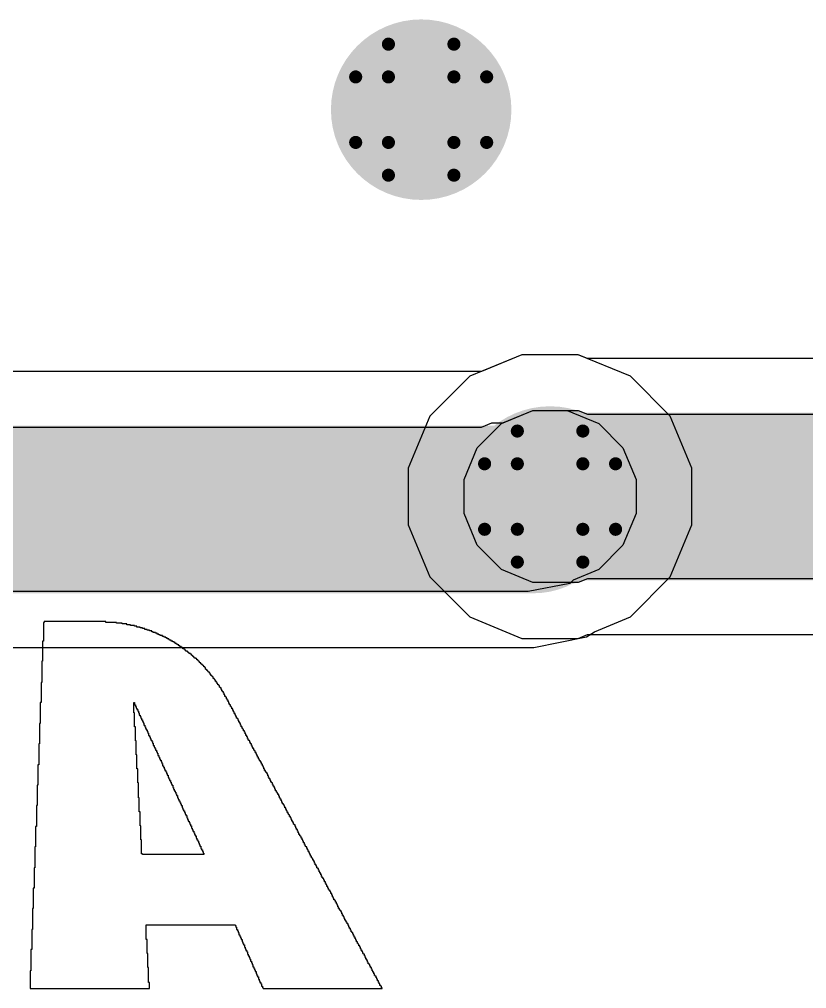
# Model space of a CAD drawing. Header units: millimetres. Extents: x -4.8 to 40.4, y -21.4 to 50.4.
# Drawn here: x 12.442 to 15.495, y 3.592 to 7.35 of the extents above; entities that cross this region are included whole.
import ezdxf

# ---------------------------------------------------------------- set-up
doc = ezdxf.new("R2010")
doc.units = ezdxf.units.MM
for name, color, linetype in [('BottomLayer', 5, 'Continuous'), ('BottomOverlay', 54, 'Continuous'), ('DrillDrawing', 1, 'Continuous'), ('TopLayer', 1, 'Continuous'), ('ViaHoleLayer', 16, 'Continuous')]:
    doc.layers.add(name, color=color, linetype=linetype)

msp = doc.modelspace()

# ---------------------------------------------------------------- hatches: boundary and pattern name
at = {"layer": 'BottomLayer'}
h = msp.add_hatch(color=5, dxfattribs=at)
edge = h.paths.add_edge_path()
edge.add_arc((14, 7), 0.35, 0, 360)
h = msp.add_hatch(color=5, dxfattribs=at)
edge = h.paths.add_edge_path()
edge.add_arc((14.5, 5.5), 0.35, 0, 360)
at = {"layer": 'TopLayer'}
h = msp.add_hatch(color=1, dxfattribs=at)
edge = h.paths.add_edge_path()
edge.add_arc((14, 7), 0.35, 0, 360)
h = msp.add_hatch(color=1, dxfattribs=at)
edge = h.paths.add_edge_path()
edge.add_arc((14.5, 5.5), 0.35, 0, 360)
at = {"layer": 'ViaHoleLayer'}
h = msp.add_hatch(color=16, dxfattribs=at)
edge = h.paths.add_edge_path()
edge.add_arc((14, 7), 0.2, 0, 360)
h = msp.add_hatch(color=16, dxfattribs=at)
edge = h.paths.add_edge_path()
edge.add_arc((14.5, 5.5), 0.2, 0, 360)

# ---------------------------------------------------------------- linework, layer by layer
at = {"layer": 'BottomLayer'}
for p, q in [((14.3906, 6.05), (14.1885, 5.9663)), ((14.6094, 6.05), (14.3906, 6.05)), ((14.6449, 6.0353), (14.6094, 6.05)), ((16.75, 6.0353), (14.6449, 6.0353)), ((14.1885, 5.9663), (14.0337, 5.8115)), ((14.3111, 5.7827), (14.4337, 5.8335)), ((14.4337, 5.8335), (14.6094, 5.8335)), ((14.6094, 5.8335), (14.6449, 5.8188)), ((14.0337, 5.8115), (13.95, 5.6094)), ((14.6449, 5.8188), (16.75, 5.8188)), ((14.2173, 5.6889), (14.3111, 5.7827)), ((14.1665, 5.5663), (14.2173, 5.6889)), ((13.95, 5.6094), (13.95, 5.3906)), ((14.1665, 5.4337), (14.1665, 5.5663)), ((14.2173, 5.3111), (14.1665, 5.4337)), ((13.95, 5.3906), (14.0337, 5.1885)), ((14.3111, 5.2173), (14.2173, 5.3111)), ((14.0337, 5.1885), (14.1885, 5.0337)), ((14.4337, 5.1665), (14.3111, 5.2173)), ((14.6094, 5.1665), (14.4337, 5.1665)), ((14.6449, 5.1812), (14.6094, 5.1665)), ((16.5483, 5.1812), (14.6449, 5.1812)), ((14.1885, 5.0337), (14.3906, 4.95)), ((14.6094, 4.95), (14.6449, 4.9647)), ((14.6449, 4.9647), (16.5483, 4.9647)), ((14.3906, 4.95), (14.6094, 4.95))]:
    msp.add_line(p, q, dxfattribs=at)
at = {"layer": 'BottomLayer', "const_width": 0.65}
msp.add_lwpolyline([(14.5, 5.5), (16.77, 5.5)], dxfattribs=at)
at = {"layer": 'BottomLayer', "const_width": 0.325}
msp.add_lwpolyline([(14.3375, 5.5, 1), (14.6625, 5.5, 1)], format="xyb", close=True, dxfattribs=at)
at = {"layer": 'BottomOverlay'}
for p, q in [((12.538, 5.0122), (12.5349, 5.0122)), ((12.5349, 5.0122), (12.5349, 4.9397)), ((12.538, 5.0152), (12.538, 5.0122)), ((12.7767, 5.0152), (12.538, 5.0152)), ((12.7767, 5.0122), (12.7767, 5.0152)), ((12.819, 5.0122), (12.7767, 5.0122)), ((12.819, 5.0091), (12.819, 5.0122)), ((12.8401, 5.0091), (12.819, 5.0091)), ((12.8401, 5.0061), (12.8401, 5.0091)), ((12.8582, 5.0061), (12.8401, 5.0061)), ((12.8582, 5.0031), (12.8582, 5.0061)), ((12.8733, 5.0031), (12.8582, 5.0031)), ((12.8733, 5.0001), (12.8733, 5.0031)), ((12.8884, 5.0001), (12.8733, 5.0001)), ((12.8884, 4.9971), (12.8884, 5.0001)), ((12.8975, 4.9971), (12.8884, 4.9971)), ((12.8975, 4.994), (12.8975, 4.9971)), ((12.9096, 4.994), (12.8975, 4.994)), ((12.9096, 4.991), (12.9096, 4.994)), ((12.9187, 4.991), (12.9096, 4.991)), ((12.9187, 4.988), (12.9187, 4.991)), ((12.9277, 4.988), (12.9187, 4.988)), ((12.9277, 4.985), (12.9277, 4.988)), ((12.9368, 4.985), (12.9277, 4.985)), ((12.9368, 4.982), (12.9368, 4.985)), ((12.9459, 4.982), (12.9368, 4.982)), ((12.9459, 4.9789), (12.9459, 4.982)), ((12.9549, 4.9789), (12.9459, 4.9789)), ((12.9549, 4.9759), (12.9549, 4.9789)), ((12.961, 4.9759), (12.9549, 4.9759)), ((12.961, 4.9729), (12.961, 4.9759)), ((12.97, 4.9729), (12.961, 4.9729)), ((12.97, 4.9699), (12.97, 4.9729)), ((12.9761, 4.9699), (12.97, 4.9699)), ((12.9761, 4.9668), (12.9761, 4.9699)), ((12.9821, 4.9668), (12.9761, 4.9668)), ((12.9821, 4.9638), (12.9821, 4.9668)), ((12.9882, 4.9638), (12.9821, 4.9638)), ((12.9882, 4.9608), (12.9882, 4.9638)), ((12.9972, 4.9608), (12.9882, 4.9608)), ((12.9972, 4.9578), (12.9972, 4.9608)), ((12.5349, 4.9397), (12.5319, 4.9397)), ((12.5319, 4.9397), (12.5319, 4.8611)), ((13.0033, 4.9578), (12.9972, 4.9578)), ((13.0033, 4.9548), (13.0033, 4.9578)), ((13.0093, 4.9548), (13.0033, 4.9548)), ((13.0093, 4.9517), (13.0093, 4.9548)), ((13.0153, 4.9517), (13.0093, 4.9517)), ((13.0153, 4.9487), (13.0153, 4.9517)), ((13.0214, 4.9487), (13.0153, 4.9487)), ((13.0214, 4.9457), (13.0214, 4.9487)), ((13.0244, 4.9457), (13.0214, 4.9457)), ((13.0244, 4.9427), (13.0244, 4.9457)), ((13.0305, 4.9427), (13.0244, 4.9427)), ((13.0305, 4.9397), (13.0305, 4.9427)), ((13.0365, 4.9397), (13.0305, 4.9397)), ((13.0365, 4.9366), (13.0365, 4.9397)), ((13.0425, 4.9366), (13.0365, 4.9366)), ((13.0425, 4.9336), (13.0425, 4.9366)), ((13.0456, 4.9336), (13.0425, 4.9336)), ((13.0456, 4.9306), (13.0456, 4.9336)), ((13.0516, 4.9306), (13.0456, 4.9306)), ((13.0516, 4.9276), (13.0516, 4.9306)), ((13.0546, 4.9276), (13.0516, 4.9276)), ((13.0546, 4.9245), (13.0546, 4.9276)), ((13.0607, 4.9245), (13.0546, 4.9245)), ((13.0607, 4.9215), (13.0607, 4.9245)), ((13.0637, 4.9215), (13.0607, 4.9215)), ((13.0637, 4.9185), (13.0637, 4.9215)), ((13.0697, 4.9185), (13.0637, 4.9185)), ((13.0697, 4.9155), (13.0697, 4.9185)), ((13.0728, 4.9155), (13.0697, 4.9155)), ((13.0728, 4.9125), (13.0728, 4.9155)), ((13.0758, 4.9125), (13.0728, 4.9125)), ((13.0758, 4.9094), (13.0758, 4.9125)), ((13.0818, 4.9094), (13.0758, 4.9094)), ((13.0818, 4.9064), (13.0818, 4.9094)), ((13.0848, 4.9064), (13.0818, 4.9064)), ((13.0848, 4.9034), (13.0848, 4.9064)), ((13.0879, 4.9034), (13.0848, 4.9034)), ((13.0879, 4.9004), (13.0879, 4.9034)), ((13.0939, 4.9004), (13.0879, 4.9004)), ((13.0939, 4.8974), (13.0939, 4.9004)), ((13.0969, 4.8974), (13.0939, 4.8974)), ((13.0969, 4.8943), (13.0969, 4.8974)), ((13.0999, 4.8943), (13.0969, 4.8943)), ((13.0999, 4.8913), (13.0999, 4.8943)), ((13.106, 4.8913), (13.0999, 4.8913)), ((13.106, 4.8883), (13.106, 4.8913)), ((13.109, 4.8883), (13.106, 4.8883)), ((13.109, 4.8853), (13.109, 4.8883)), ((12.5319, 4.8611), (12.5289, 4.8611)), ((12.5289, 4.8611), (12.5289, 4.7795)), ((13.112, 4.8853), (13.109, 4.8853)), ((13.112, 4.8822), (13.112, 4.8853)), ((13.115, 4.8822), (13.112, 4.8822)), ((13.115, 4.8792), (13.115, 4.8822)), ((13.1181, 4.8792), (13.115, 4.8792)), ((13.1181, 4.8762), (13.1181, 4.8792)), ((13.1211, 4.8762), (13.1181, 4.8762)), ((13.1211, 4.8732), (13.1211, 4.8762)), ((13.1271, 4.8732), (13.1211, 4.8732)), ((13.1271, 4.8702), (13.1271, 4.8732)), ((13.1302, 4.8702), (13.1271, 4.8702)), ((13.1302, 4.8671), (13.1302, 4.8702)), ((13.1332, 4.8671), (13.1302, 4.8671)), ((13.1332, 4.8641), (13.1332, 4.8671)), ((13.1362, 4.8641), (13.1332, 4.8641)), ((13.1362, 4.8611), (13.1362, 4.8641)), ((13.1392, 4.8611), (13.1362, 4.8611)), ((13.1392, 4.8581), (13.1392, 4.8611)), ((13.1422, 4.8581), (13.1392, 4.8581)), ((13.1422, 4.8551), (13.1422, 4.8581)), ((13.1453, 4.8551), (13.1422, 4.8551)), ((13.1453, 4.852), (13.1453, 4.8551)), ((13.1483, 4.852), (13.1453, 4.852)), ((13.1483, 4.849), (13.1483, 4.852)), ((13.1513, 4.849), (13.1483, 4.849)), ((13.1513, 4.846), (13.1513, 4.849)), ((13.1543, 4.846), (13.1513, 4.846)), ((13.1543, 4.843), (13.1543, 4.846)), ((13.1573, 4.843), (13.1543, 4.843)), ((13.1573, 4.8399), (13.1573, 4.843)), ((13.1604, 4.8399), (13.1573, 4.8399)), ((13.1604, 4.8369), (13.1604, 4.8399)), ((13.1634, 4.8369), (13.1604, 4.8369)), ((13.1634, 4.8309), (13.1634, 4.8369)), ((13.1664, 4.8309), (13.1634, 4.8309)), ((13.1664, 4.8279), (13.1664, 4.8309)), ((13.1694, 4.8279), (13.1664, 4.8279)), ((13.1694, 4.8248), (13.1694, 4.8279)), ((13.1725, 4.8248), (13.1694, 4.8248)), ((13.1725, 4.8218), (13.1725, 4.8248)), ((13.1755, 4.8218), (13.1725, 4.8218)), ((13.1755, 4.8188), (13.1755, 4.8218)), ((13.1785, 4.8188), (13.1755, 4.8188)), ((13.1785, 4.8158), (13.1785, 4.8188)), ((13.1815, 4.8158), (13.1785, 4.8158)), ((13.1815, 4.8097), (13.1815, 4.8158)), ((12.5289, 4.7795), (12.5259, 4.7795)), ((12.5259, 4.7795), (12.5259, 4.701)), ((13.1845, 4.8097), (13.1815, 4.8097)), ((13.1845, 4.8067), (13.1845, 4.8097)), ((13.1876, 4.8067), (13.1845, 4.8067)), ((13.1876, 4.8037), (13.1876, 4.8067)), ((13.1906, 4.8037), (13.1876, 4.8037)), ((13.1906, 4.8007), (13.1906, 4.8037)), ((13.1936, 4.8007), (13.1906, 4.8007)), ((13.1936, 4.7946), (13.1936, 4.8007)), ((13.1966, 4.7946), (13.1936, 4.7946)), ((13.1966, 4.7916), (13.1966, 4.7946)), ((13.1996, 4.7916), (13.1966, 4.7916)), ((13.1996, 4.7886), (13.1996, 4.7916)), ((13.2027, 4.7886), (13.1996, 4.7886)), ((13.2027, 4.7825), (13.2027, 4.7886)), ((13.2057, 4.7825), (13.2027, 4.7825)), ((13.2057, 4.7795), (13.2057, 4.7825)), ((13.2087, 4.7795), (13.2057, 4.7795)), ((13.2087, 4.7735), (13.2087, 4.7795)), ((13.2117, 4.7735), (13.2087, 4.7735)), ((13.2117, 4.7705), (13.2117, 4.7735)), ((13.2148, 4.7705), (13.2117, 4.7705)), ((13.2148, 4.7674), (13.2148, 4.7705)), ((13.2178, 4.7674), (13.2148, 4.7674)), ((13.2178, 4.7614), (13.2178, 4.7674)), ((13.2208, 4.7614), (13.2178, 4.7614)), ((13.2208, 4.7584), (13.2208, 4.7614)), ((13.2238, 4.7584), (13.2208, 4.7584)), ((13.2238, 4.7523), (13.2238, 4.7584)), ((13.2268, 4.7523), (13.2238, 4.7523)), ((13.2268, 4.7463), (13.2268, 4.7523)), ((13.2299, 4.7463), (13.2268, 4.7463)), ((13.2299, 4.7433), (13.2299, 4.7463)), ((13.2329, 4.7433), (13.2299, 4.7433)), ((13.2329, 4.7372), (13.2329, 4.7433)), ((13.2359, 4.7372), (13.2329, 4.7372)), ((13.2359, 4.7312), (13.2359, 4.7372)), ((12.5259, 4.701), (12.5229, 4.701)), ((12.5229, 4.701), (12.5229, 4.6194)), ((12.8854, 4.6617), (12.8854, 4.701)), ((12.8854, 4.701), (12.8884, 4.701)), ((12.8884, 4.701), (12.8884, 4.6919)), ((13.2389, 4.7312), (13.2359, 4.7312)), ((13.2389, 4.7251), (13.2389, 4.7312)), ((13.2419, 4.7251), (13.2389, 4.7251)), ((13.2419, 4.7221), (13.2419, 4.7251)), ((13.245, 4.7221), (13.2419, 4.7221)), ((13.245, 4.7161), (13.245, 4.7221)), ((13.248, 4.7161), (13.245, 4.7161)), ((13.248, 4.71), (13.248, 4.7161)), ((13.251, 4.71), (13.248, 4.71)), ((13.251, 4.704), (13.251, 4.71)), ((13.254, 4.704), (13.251, 4.704)), ((13.254, 4.6979), (13.254, 4.704)), ((13.2571, 4.6979), (13.254, 4.6979)), ((13.2571, 4.6919), (13.2571, 4.6979)), ((12.8884, 4.6617), (12.8854, 4.6617)), ((12.8884, 4.6919), (12.8915, 4.6919)), ((12.8884, 4.6073), (12.8884, 4.6617)), ((12.8915, 4.6919), (12.8915, 4.6859)), ((12.8915, 4.6859), (12.8945, 4.6859)), ((12.8945, 4.6859), (12.8945, 4.6798)), ((12.8945, 4.6798), (12.8975, 4.6798)), ((12.8975, 4.6798), (12.8975, 4.6738)), ((12.8975, 4.6738), (12.9005, 4.6738)), ((12.9005, 4.6738), (12.9005, 4.6677)), ((12.9005, 4.6677), (12.9036, 4.6677)), ((12.9036, 4.6677), (12.9036, 4.6617)), ((12.9036, 4.6617), (12.9066, 4.6617)), ((12.9066, 4.6617), (12.9066, 4.6526)), ((13.2601, 4.6919), (13.2571, 4.6919)), ((13.2601, 4.6859), (13.2601, 4.6919)), ((13.2631, 4.6859), (13.2601, 4.6859)), ((13.2631, 4.6828), (13.2631, 4.6859)), ((13.2661, 4.6828), (13.2631, 4.6828)), ((13.2661, 4.6768), (13.2661, 4.6828)), ((13.2691, 4.6768), (13.2661, 4.6768)), ((13.2691, 4.6707), (13.2691, 4.6768)), ((13.2722, 4.6707), (13.2691, 4.6707)), ((13.2722, 4.6647), (13.2722, 4.6707)), ((13.2752, 4.6647), (13.2722, 4.6647)), ((13.2752, 4.6587), (13.2752, 4.6647)), ((12.9066, 4.6526), (12.9096, 4.6526)), ((12.9096, 4.6526), (12.9096, 4.6466)), ((12.9096, 4.6466), (12.9126, 4.6466)), ((12.9126, 4.6466), (12.9126, 4.6405)), ((12.9126, 4.6405), (12.9156, 4.6405)), ((12.9156, 4.6405), (12.9156, 4.6345)), ((12.9156, 4.6345), (12.9187, 4.6345)), ((12.9187, 4.6345), (12.9187, 4.6284)), ((12.9187, 4.6284), (12.9217, 4.6284)), ((12.9217, 4.6284), (12.9217, 4.6224)), ((12.9217, 4.6224), (12.9247, 4.6224)), ((12.9247, 4.6224), (12.9247, 4.6133)), ((13.2782, 4.6587), (13.2752, 4.6587)), ((13.2782, 4.6526), (13.2782, 4.6587)), ((13.2812, 4.6526), (13.2782, 4.6526)), ((13.2812, 4.6466), (13.2812, 4.6526)), ((13.2842, 4.6466), (13.2812, 4.6466)), ((13.2842, 4.6405), (13.2842, 4.6466)), ((13.2873, 4.6405), (13.2842, 4.6405)), ((13.2873, 4.6375), (13.2873, 4.6405)), ((13.2903, 4.6375), (13.2873, 4.6375)), ((13.2903, 4.6315), (13.2903, 4.6375)), ((13.2933, 4.6315), (13.2903, 4.6315)), ((13.2933, 4.6254), (13.2933, 4.6315)), ((13.2963, 4.6254), (13.2933, 4.6254)), ((13.2963, 4.6194), (13.2963, 4.6254)), ((12.5229, 4.6194), (12.5198, 4.6194)), ((12.5198, 4.6194), (12.5198, 4.5892)), ((12.5198, 4.5892), (12.5198, 4.5861)), ((12.5198, 4.5861), (12.5198, 4.5408)), ((12.8915, 4.6073), (12.8884, 4.6073)), ((12.8915, 4.5529), (12.8915, 4.6073)), ((12.9247, 4.6133), (12.9277, 4.6133)), ((12.9277, 4.6133), (12.9277, 4.6073)), ((12.9277, 4.6073), (12.9307, 4.6073)), ((12.9307, 4.6073), (12.9307, 4.6013)), ((12.9307, 4.6013), (12.9338, 4.6013)), ((12.9338, 4.6013), (12.9338, 4.5952)), ((12.9338, 4.5952), (12.9368, 4.5952)), ((12.9368, 4.5952), (12.9368, 4.5892)), ((12.9368, 4.5892), (12.9398, 4.5892)), ((12.9398, 4.5892), (12.9398, 4.5831)), ((13.2994, 4.6194), (13.2963, 4.6194)), ((13.2994, 4.6133), (13.2994, 4.6194)), ((13.3024, 4.6133), (13.2994, 4.6133)), ((13.3024, 4.6073), (13.3024, 4.6133)), ((13.3054, 4.6073), (13.3024, 4.6073)), ((13.3054, 4.6013), (13.3054, 4.6073)), ((13.3084, 4.6013), (13.3054, 4.6013)), ((13.3084, 4.5982), (13.3084, 4.6013)), ((13.3114, 4.5982), (13.3084, 4.5982)), ((13.3114, 4.5922), (13.3114, 4.5982)), ((13.3145, 4.5922), (13.3114, 4.5922)), ((13.3145, 4.5861), (13.3145, 4.5922)), ((13.3175, 4.5861), (13.3145, 4.5861)), ((13.3175, 4.5801), (13.3175, 4.5861)), ((12.8945, 4.5529), (12.8915, 4.5529)), ((12.8945, 4.4985), (12.8945, 4.5529)), ((12.9398, 4.5831), (12.9428, 4.5831)), ((12.9428, 4.5831), (12.9428, 4.5741)), ((12.9428, 4.5741), (12.9459, 4.5741)), ((12.9459, 4.5741), (12.9459, 4.568)), ((12.9459, 4.568), (12.9489, 4.568)), ((12.9489, 4.568), (12.9489, 4.562)), ((12.9489, 4.562), (12.9519, 4.562)), ((12.9519, 4.562), (12.9519, 4.5559)), ((12.9519, 4.5559), (12.9549, 4.5559)), ((12.9549, 4.5559), (12.9549, 4.5499)), ((12.9549, 4.5499), (12.9579, 4.5499)), ((12.9579, 4.5499), (12.9579, 4.5439)), ((13.3205, 4.5801), (13.3175, 4.5801)), ((13.3205, 4.5741), (13.3205, 4.5801)), ((13.3235, 4.5741), (13.3205, 4.5741)), ((13.3235, 4.568), (13.3235, 4.5741)), ((13.3265, 4.568), (13.3235, 4.568)), ((13.3265, 4.562), (13.3265, 4.568)), ((13.3296, 4.562), (13.3265, 4.562)), ((13.3296, 4.5559), (13.3296, 4.562)), ((13.3326, 4.5559), (13.3296, 4.5559)), ((13.3326, 4.5529), (13.3326, 4.5559)), ((13.3356, 4.5529), (13.3326, 4.5529)), ((13.3356, 4.5469), (13.3356, 4.5529)), ((12.5198, 4.5408), (12.5168, 4.5408)), ((12.5168, 4.5408), (12.5168, 4.4593)), ((12.9579, 4.5439), (12.961, 4.5439)), ((12.961, 4.5439), (12.961, 4.5348)), ((12.961, 4.5348), (12.964, 4.5348)), ((12.964, 4.5348), (12.964, 4.5287)), ((12.964, 4.5287), (12.967, 4.5287)), ((12.967, 4.5287), (12.967, 4.5227)), ((12.967, 4.5227), (12.97, 4.5227)), ((12.97, 4.5227), (12.97, 4.5167)), ((12.97, 4.5167), (12.973, 4.5167)), ((12.973, 4.5167), (12.973, 4.5106)), ((12.973, 4.5106), (12.9761, 4.5106)), ((12.9761, 4.5106), (12.9761, 4.5046)), ((13.3386, 4.5469), (13.3356, 4.5469)), ((13.3386, 4.5408), (13.3386, 4.5469)), ((13.3417, 4.5408), (13.3386, 4.5408)), ((13.3417, 4.5348), (13.3417, 4.5408)), ((13.3447, 4.5348), (13.3417, 4.5348)), ((13.3447, 4.5287), (13.3447, 4.5348)), ((13.3477, 4.5287), (13.3447, 4.5287)), ((13.3477, 4.5227), (13.3477, 4.5287)), ((13.3507, 4.5227), (13.3477, 4.5227)), ((13.3507, 4.5167), (13.3507, 4.5227)), ((13.3537, 4.5167), (13.3507, 4.5167)), ((13.3537, 4.5136), (13.3537, 4.5167)), ((13.3568, 4.5136), (13.3537, 4.5136)), ((13.3568, 4.5076), (13.3568, 4.5136)), ((12.8975, 4.4985), (12.8945, 4.4985)), ((12.8975, 4.4441), (12.8975, 4.4985)), ((12.9761, 4.5046), (12.9791, 4.5046)), ((12.9791, 4.5046), (12.9791, 4.4955)), ((12.9791, 4.4955), (12.9821, 4.4955)), ((12.9821, 4.4955), (12.9821, 4.4895)), ((12.9821, 4.4895), (12.9851, 4.4895)), ((12.9851, 4.4895), (12.9851, 4.4834)), ((12.9851, 4.4834), (12.9882, 4.4834)), ((12.9882, 4.4834), (12.9882, 4.4774)), ((12.9882, 4.4774), (12.9912, 4.4774)), ((12.9912, 4.4774), (12.9912, 4.4713)), ((13.3598, 4.5076), (13.3568, 4.5076)), ((13.3598, 4.5016), (13.3598, 4.5076)), ((13.3628, 4.5016), (13.3598, 4.5016)), ((13.3628, 4.4955), (13.3628, 4.5016)), ((13.3658, 4.4955), (13.3628, 4.4955)), ((13.3658, 4.4895), (13.3658, 4.4955)), ((13.3688, 4.4895), (13.3658, 4.4895)), ((13.3688, 4.4834), (13.3688, 4.4895)), ((13.3719, 4.4834), (13.3688, 4.4834)), ((13.3719, 4.4774), (13.3719, 4.4834)), ((13.3749, 4.4774), (13.3719, 4.4774)), ((13.3749, 4.4744), (13.3749, 4.4774)), ((13.3779, 4.4744), (13.3749, 4.4744)), ((13.3779, 4.4683), (13.3779, 4.4744)), ((12.5168, 4.4593), (12.5138, 4.4593)), ((12.5138, 4.4593), (12.5138, 4.3807)), ((12.9005, 4.4441), (12.8975, 4.4441)), ((12.9005, 4.3898), (12.9005, 4.4441)), ((12.9912, 4.4713), (12.9942, 4.4713)), ((12.9942, 4.4713), (12.9942, 4.4653)), ((12.9942, 4.4653), (12.9972, 4.4653)), ((12.9972, 4.4653), (12.9972, 4.4562)), ((12.9972, 4.4562), (13.0002, 4.4562)), ((13.0002, 4.4562), (13.0002, 4.4502)), ((13.0002, 4.4502), (13.0033, 4.4502)), ((13.0033, 4.4502), (13.0033, 4.4441)), ((13.0033, 4.4441), (13.0063, 4.4441)), ((13.0063, 4.4441), (13.0063, 4.4381)), ((13.0063, 4.4381), (13.0093, 4.4381)), ((13.0093, 4.4381), (13.0093, 4.4321)), ((13.3809, 4.4683), (13.3779, 4.4683)), ((13.3809, 4.4623), (13.3809, 4.4683)), ((13.384, 4.4623), (13.3809, 4.4623)), ((13.384, 4.4562), (13.384, 4.4623)), ((13.387, 4.4562), (13.384, 4.4562)), ((13.387, 4.4502), (13.387, 4.4562)), ((13.39, 4.4502), (13.387, 4.4502)), ((13.39, 4.4441), (13.39, 4.4502)), ((13.393, 4.4441), (13.39, 4.4441)), ((13.393, 4.4381), (13.393, 4.4441)), ((13.396, 4.4381), (13.393, 4.4381)), ((13.396, 4.4321), (13.396, 4.4381)), ((13.0093, 4.4321), (13.0123, 4.4321)), ((13.0123, 4.4321), (13.0123, 4.426)), ((13.0123, 4.426), (13.0153, 4.426)), ((13.0153, 4.426), (13.0153, 4.42)), ((13.0153, 4.42), (13.0184, 4.42)), ((13.0184, 4.42), (13.0184, 4.4109)), ((13.0184, 4.4109), (13.0214, 4.4109)), ((13.0214, 4.4109), (13.0214, 4.4049)), ((13.0214, 4.4049), (13.0244, 4.4049)), ((13.0244, 4.4049), (13.0244, 4.3988)), ((13.0244, 4.3988), (13.0274, 4.3988)), ((13.0274, 4.3988), (13.0274, 4.3928)), ((13.3991, 4.4321), (13.396, 4.4321)), ((13.3991, 4.429), (13.3991, 4.4321)), ((13.4021, 4.429), (13.3991, 4.429)), ((13.4021, 4.423), (13.4021, 4.429)), ((13.4051, 4.423), (13.4021, 4.423)), ((13.4051, 4.417), (13.4051, 4.423)), ((13.4081, 4.417), (13.4051, 4.417)), ((13.4081, 4.4109), (13.4081, 4.417)), ((13.4111, 4.4109), (13.4081, 4.4109)), ((13.4111, 4.4049), (13.4111, 4.4109)), ((13.4142, 4.4049), (13.4111, 4.4049)), ((13.4142, 4.3988), (13.4142, 4.4049)), ((13.4172, 4.3988), (13.4142, 4.3988)), ((13.4172, 4.3928), (13.4172, 4.3988)), ((12.5138, 4.3807), (12.5108, 4.3807)), ((12.5108, 4.3807), (12.5108, 4.3021)), ((12.9036, 4.3898), (12.9005, 4.3898)), ((12.9036, 4.3324), (12.9036, 4.3898)), ((13.0274, 4.3928), (13.0305, 4.3928)), ((13.0305, 4.3928), (13.0305, 4.3867)), ((13.0305, 4.3867), (13.0335, 4.3867)), ((13.0335, 4.3867), (13.0335, 4.3807)), ((13.0335, 4.3807), (13.0365, 4.3807)), ((13.0365, 4.3807), (13.0365, 4.3716)), ((13.0365, 4.3716), (13.0395, 4.3716)), ((13.0395, 4.3716), (13.0395, 4.3656)), ((13.0395, 4.3656), (13.0425, 4.3656)), ((13.0425, 4.3656), (13.0425, 4.3595)), ((13.0425, 4.3595), (13.0456, 4.3595)), ((13.0456, 4.3595), (13.0456, 4.3535)), ((13.4202, 4.3928), (13.4172, 4.3928)), ((13.4202, 4.3898), (13.4202, 4.3928)), ((13.4232, 4.3898), (13.4202, 4.3898)), ((13.4232, 4.3837), (13.4232, 4.3898)), ((13.4263, 4.3837), (13.4232, 4.3837)), ((13.4263, 4.3777), (13.4263, 4.3837)), ((13.4293, 4.3777), (13.4263, 4.3777)), ((13.4293, 4.3716), (13.4293, 4.3777)), ((13.4323, 4.3716), (13.4293, 4.3716)), ((13.4323, 4.3656), (13.4323, 4.3716)), ((13.4353, 4.3656), (13.4323, 4.3656)), ((13.4353, 4.3595), (13.4353, 4.3656)), ((13.4383, 4.3595), (13.4353, 4.3595)), ((13.4383, 4.3535), (13.4383, 4.3595)), ((12.9066, 4.3324), (12.9036, 4.3324)), ((12.9066, 4.278), (12.9066, 4.3324)), ((13.0456, 4.3535), (13.0486, 4.3535)), ((13.0486, 4.3535), (13.0486, 4.3475)), ((13.0486, 4.3475), (13.0516, 4.3475)), ((13.0516, 4.3475), (13.0516, 4.3414)), ((13.0516, 4.3414), (13.0546, 4.3414)), ((13.0546, 4.3414), (13.0546, 4.3324)), ((13.0546, 4.3324), (13.0576, 4.3324)), ((13.0576, 4.3324), (13.0576, 4.3263)), ((13.0576, 4.3263), (13.0607, 4.3263)), ((13.0607, 4.3263), (13.0607, 4.3203)), ((13.4414, 4.3535), (13.4383, 4.3535)), ((13.4414, 4.3505), (13.4414, 4.3535)), ((13.4444, 4.3505), (13.4414, 4.3505)), ((13.4444, 4.3444), (13.4444, 4.3505)), ((13.4474, 4.3444), (13.4444, 4.3444)), ((13.4474, 4.3384), (13.4474, 4.3444)), ((13.4504, 4.3384), (13.4474, 4.3384)), ((13.4504, 4.3324), (13.4504, 4.3384)), ((13.4534, 4.3324), (13.4504, 4.3324)), ((13.4534, 4.3263), (13.4534, 4.3324)), ((13.4565, 4.3263), (13.4534, 4.3263)), ((13.4565, 4.3203), (13.4565, 4.3263)), ((12.5108, 4.3021), (12.5078, 4.3021)), ((12.5078, 4.3021), (12.5078, 4.2206)), ((13.0607, 4.3203), (13.0637, 4.3203)), ((13.0637, 4.3203), (13.0637, 4.3142)), ((13.0637, 4.3142), (13.0667, 4.3142)), ((13.0667, 4.3142), (13.0667, 4.3082)), ((13.0667, 4.3082), (13.0697, 4.3082)), ((13.0697, 4.3082), (13.0697, 4.3021)), ((13.0697, 4.3021), (13.0728, 4.3021)), ((13.0728, 4.3021), (13.0728, 4.2931)), ((13.0728, 4.2931), (13.0758, 4.2931)), ((13.0758, 4.2931), (13.0758, 4.287)), ((13.0758, 4.287), (13.0788, 4.287)), ((13.0788, 4.287), (13.0788, 4.281)), ((13.4595, 4.3203), (13.4565, 4.3203)), ((13.4595, 4.3142), (13.4595, 4.3203)), ((13.4625, 4.3142), (13.4595, 4.3142)), ((13.4625, 4.3082), (13.4625, 4.3142)), ((13.4655, 4.3082), (13.4625, 4.3082)), ((13.4655, 4.3052), (13.4655, 4.3082)), ((13.4686, 4.3052), (13.4655, 4.3052)), ((13.4686, 4.2991), (13.4686, 4.3052)), ((13.4716, 4.2991), (13.4686, 4.2991)), ((13.4716, 4.2931), (13.4716, 4.2991)), ((13.4746, 4.2931), (13.4716, 4.2931)), ((13.4746, 4.287), (13.4746, 4.2931)), ((13.4776, 4.287), (13.4746, 4.287)), ((13.4776, 4.281), (13.4776, 4.287)), ((12.9096, 4.278), (12.9066, 4.278)), ((12.9096, 4.2236), (12.9096, 4.278)), ((13.0788, 4.281), (13.0818, 4.281)), ((13.0818, 4.281), (13.0818, 4.2749)), ((13.0818, 4.2749), (13.0848, 4.2749)), ((13.0848, 4.2749), (13.0848, 4.2689)), ((13.0848, 4.2689), (13.0879, 4.2689)), ((13.0879, 4.2689), (13.0879, 4.2629)), ((13.0879, 4.2629), (13.0909, 4.2629)), ((13.0909, 4.2629), (13.0909, 4.2538)), ((13.0909, 4.2538), (13.0939, 4.2538)), ((13.0939, 4.2538), (13.0939, 4.2478)), ((13.0939, 4.2478), (13.0969, 4.2478)), ((13.0969, 4.2478), (13.0969, 4.2417)), ((13.4806, 4.281), (13.4776, 4.281)), ((13.4806, 4.2749), (13.4806, 4.281)), ((13.4837, 4.2749), (13.4806, 4.2749)), ((13.4837, 4.2689), (13.4837, 4.2749)), ((13.4867, 4.2689), (13.4837, 4.2689)), ((13.4867, 4.2659), (13.4867, 4.2689)), ((13.4897, 4.2659), (13.4867, 4.2659)), ((13.4897, 4.2598), (13.4897, 4.2659)), ((13.4927, 4.2598), (13.4897, 4.2598)), ((13.4927, 4.2538), (13.4927, 4.2598)), ((13.4957, 4.2538), (13.4927, 4.2538)), ((13.4957, 4.2478), (13.4957, 4.2538)), ((13.4988, 4.2478), (13.4957, 4.2478)), ((13.4988, 4.2417), (13.4988, 4.2478)), ((12.5078, 4.2206), (12.5047, 4.2206)), ((12.5047, 4.2206), (12.5047, 4.142)), ((12.9126, 4.2236), (12.9096, 4.2236)), ((12.9126, 4.1692), (12.9126, 4.2236)), ((13.0969, 4.2417), (13.0999, 4.2417)), ((13.0999, 4.2417), (13.0999, 4.2357)), ((13.0999, 4.2357), (13.103, 4.2357)), ((13.103, 4.2357), (13.103, 4.2296)), ((13.103, 4.2296), (13.106, 4.2296)), ((13.106, 4.2296), (13.106, 4.2236)), ((13.106, 4.2236), (13.109, 4.2236)), ((13.109, 4.2236), (13.109, 4.2145)), ((13.109, 4.2145), (13.112, 4.2145)), ((13.112, 4.2145), (13.112, 4.2085)), ((13.5018, 4.2417), (13.4988, 4.2417)), ((13.5018, 4.2357), (13.5018, 4.2417)), ((13.5048, 4.2357), (13.5018, 4.2357)), ((13.5048, 4.2296), (13.5048, 4.2357)), ((13.5078, 4.2296), (13.5048, 4.2296)), ((13.5078, 4.2266), (13.5078, 4.2296)), ((13.5109, 4.2266), (13.5078, 4.2266)), ((13.5109, 4.2206), (13.5109, 4.2266)), ((13.5139, 4.2206), (13.5109, 4.2206)), ((13.5139, 4.2145), (13.5139, 4.2206)), ((13.5169, 4.2145), (13.5139, 4.2145)), ((13.5169, 4.2085), (13.5169, 4.2145)), ((13.112, 4.2085), (13.115, 4.2085)), ((13.115, 4.2085), (13.115, 4.2024)), ((13.115, 4.2024), (13.1181, 4.2024)), ((13.1181, 4.2024), (13.1181, 4.1964)), ((13.1181, 4.1964), (13.1211, 4.1964)), ((13.1211, 4.1964), (13.1211, 4.1903)), ((13.1211, 4.1903), (13.1241, 4.1903)), ((13.1241, 4.1903), (13.1241, 4.1843)), ((13.1241, 4.1843), (13.1271, 4.1843)), ((13.1271, 4.1843), (13.1271, 4.1752)), ((13.1271, 4.1752), (13.1302, 4.1752)), ((13.1302, 4.1752), (13.1302, 4.1692)), ((13.5199, 4.2085), (13.5169, 4.2085)), ((13.5199, 4.2024), (13.5199, 4.2085)), ((13.5229, 4.2024), (13.5199, 4.2024)), ((13.5229, 4.1964), (13.5229, 4.2024)), ((13.526, 4.1964), (13.5229, 4.1964)), ((13.526, 4.1903), (13.526, 4.1964)), ((13.529, 4.1903), (13.526, 4.1903)), ((13.529, 4.1843), (13.529, 4.1903)), ((13.532, 4.1843), (13.529, 4.1843)), ((13.532, 4.1813), (13.532, 4.1843)), ((13.535, 4.1813), (13.532, 4.1813)), ((13.535, 4.1752), (13.535, 4.1813)), ((13.538, 4.1752), (13.535, 4.1752)), ((13.538, 4.1692), (13.538, 4.1752)), ((12.5047, 4.142), (12.5017, 4.142)), ((12.5017, 4.142), (12.5017, 4.0604)), ((12.9156, 4.1692), (12.9126, 4.1692)), ((12.9156, 4.1148), (12.9156, 4.1692)), ((13.1302, 4.1692), (13.1332, 4.1692)), ((13.1332, 4.1692), (13.1332, 4.1632)), ((13.1332, 4.1632), (13.1362, 4.1632)), ((13.1362, 4.1632), (13.1362, 4.1571)), ((13.1362, 4.1571), (13.1392, 4.1571)), ((13.1392, 4.1571), (13.1392, 4.1511)), ((13.1392, 4.1511), (13.1422, 4.1511)), ((13.1422, 4.1511), (13.1422, 4.145)), ((13.1422, 4.145), (13.1453, 4.145)), ((13.1453, 4.145), (13.1453, 4.136)), ((13.1453, 4.136), (13.1483, 4.136)), ((13.1483, 4.136), (13.1483, 4.1299)), ((13.5411, 4.1692), (13.538, 4.1692)), ((13.5411, 4.1632), (13.5411, 4.1692)), ((13.5441, 4.1632), (13.5411, 4.1632)), ((13.5441, 4.1571), (13.5441, 4.1632)), ((13.5471, 4.1571), (13.5441, 4.1571)), ((13.5471, 4.1511), (13.5471, 4.1571)), ((13.5501, 4.1511), (13.5471, 4.1511)), ((13.5501, 4.145), (13.5501, 4.1511)), ((13.5532, 4.145), (13.5501, 4.145)), ((13.5532, 4.142), (13.5532, 4.145)), ((13.5562, 4.142), (13.5532, 4.142)), ((13.5562, 4.136), (13.5562, 4.142)), ((13.5592, 4.136), (13.5562, 4.136)), ((13.5592, 4.1299), (13.5592, 4.136)), ((12.9187, 4.1148), (12.9156, 4.1148)), ((12.9187, 4.1118), (12.9187, 4.1148)), ((13.1573, 4.1118), (12.9187, 4.1118)), ((13.1483, 4.1299), (13.1513, 4.1299)), ((13.1513, 4.1299), (13.1513, 4.1239)), ((13.1513, 4.1239), (13.1543, 4.1239)), ((13.1543, 4.1239), (13.1543, 4.1178)), ((13.1543, 4.1178), (13.1573, 4.1178)), ((13.1573, 4.1178), (13.1573, 4.1118)), ((13.5622, 4.1299), (13.5592, 4.1299)), ((13.5622, 4.1239), (13.5622, 4.1299)), ((13.5652, 4.1239), (13.5622, 4.1239)), ((13.5652, 4.1178), (13.5652, 4.1239)), ((13.5683, 4.1178), (13.5652, 4.1178)), ((13.5683, 4.1118), (13.5683, 4.1178)), ((13.5713, 4.1118), (13.5683, 4.1118)), ((13.5713, 4.1057), (13.5713, 4.1118)), ((13.5743, 4.1057), (13.5713, 4.1057)), ((13.5743, 4.0997), (13.5743, 4.1057)), ((13.5773, 4.0997), (13.5743, 4.0997)), ((13.5773, 4.0967), (13.5773, 4.0997)), ((13.5803, 4.0967), (13.5773, 4.0967)), ((13.5803, 4.0906), (13.5803, 4.0967)), ((12.5017, 4.0604), (12.4987, 4.0604)), ((12.4987, 4.0604), (12.4987, 3.9819)), ((13.5834, 4.0906), (13.5803, 4.0906)), ((13.5834, 4.0846), (13.5834, 4.0906)), ((13.5864, 4.0846), (13.5834, 4.0846)), ((13.5864, 4.0786), (13.5864, 4.0846)), ((13.5894, 4.0786), (13.5864, 4.0786)), ((13.5894, 4.0725), (13.5894, 4.0786)), ((13.5924, 4.0725), (13.5894, 4.0725)), ((13.5924, 4.0665), (13.5924, 4.0725)), ((13.5955, 4.0665), (13.5924, 4.0665)), ((13.5955, 4.0604), (13.5955, 4.0665)), ((13.5985, 4.0604), (13.5955, 4.0604)), ((13.5985, 4.0574), (13.5985, 4.0604)), ((13.6015, 4.0574), (13.5985, 4.0574)), ((13.6015, 4.0514), (13.6015, 4.0574)), ((13.6045, 4.0514), (13.6015, 4.0514)), ((13.6045, 4.0453), (13.6045, 4.0514)), ((13.6075, 4.0453), (13.6045, 4.0453)), ((13.6075, 4.0393), (13.6075, 4.0453)), ((13.6106, 4.0393), (13.6075, 4.0393)), ((13.6106, 4.0332), (13.6106, 4.0393)), ((13.6136, 4.0332), (13.6106, 4.0332)), ((13.6136, 4.0272), (13.6136, 4.0332)), ((13.6166, 4.0272), (13.6136, 4.0272)), ((13.6166, 4.0212), (13.6166, 4.0272)), ((13.6196, 4.0212), (13.6166, 4.0212)), ((13.6196, 4.0181), (13.6196, 4.0212)), ((13.6226, 4.0181), (13.6196, 4.0181)), ((13.6226, 4.0121), (13.6226, 4.0181)), ((13.6257, 4.0121), (13.6226, 4.0121)), ((13.6257, 4.006), (13.6257, 4.0121)), ((13.6287, 4.006), (13.6257, 4.006)), ((13.6287, 4), (13.6287, 4.006)), ((13.6317, 4), (13.6287, 4)), ((13.6317, 3.994), (13.6317, 4)), ((13.6347, 3.994), (13.6317, 3.994)), ((13.6347, 3.9879), (13.6347, 3.994)), ((13.6378, 3.9879), (13.6347, 3.9879)), ((13.6378, 3.9819), (13.6378, 3.9879)), ((12.4987, 3.9819), (12.4957, 3.9819)), ((12.4957, 3.9819), (12.4957, 3.9033)), ((13.6408, 3.9819), (13.6378, 3.9819)), ((13.6408, 3.9758), (13.6408, 3.9819)), ((13.6438, 3.9758), (13.6408, 3.9758)), ((13.6438, 3.9728), (13.6438, 3.9758)), ((13.6468, 3.9728), (13.6438, 3.9728)), ((13.6468, 3.9668), (13.6468, 3.9728)), ((13.6498, 3.9668), (13.6468, 3.9668)), ((13.6498, 3.9607), (13.6498, 3.9668)), ((13.6529, 3.9607), (13.6498, 3.9607)), ((13.6529, 3.9547), (13.6529, 3.9607)), ((13.6559, 3.9547), (13.6529, 3.9547)), ((13.6559, 3.9486), (13.6559, 3.9547)), ((13.6589, 3.9486), (13.6559, 3.9486)), ((13.6589, 3.9426), (13.6589, 3.9486)), ((13.6619, 3.9426), (13.6589, 3.9426)), ((13.6619, 3.9366), (13.6619, 3.9426)), ((13.6649, 3.9366), (13.6619, 3.9366)), ((13.6649, 3.9335), (13.6649, 3.9366)), ((13.668, 3.9335), (13.6649, 3.9335)), ((13.668, 3.9275), (13.668, 3.9335)), ((13.671, 3.9275), (13.668, 3.9275)), ((13.671, 3.9214), (13.671, 3.9275)), ((13.674, 3.9214), (13.671, 3.9214)), ((13.674, 3.9154), (13.674, 3.9214)), ((13.677, 3.9154), (13.674, 3.9154)), ((13.677, 3.9094), (13.677, 3.9154)), ((13.68, 3.9094), (13.677, 3.9094)), ((13.68, 3.9033), (13.68, 3.9094)), ((12.4957, 3.9033), (12.4926, 3.9033)), ((12.4926, 3.9033), (12.4926, 3.8217)), ((13.6831, 3.9033), (13.68, 3.9033)), ((13.6831, 3.8973), (13.6831, 3.9033)), ((13.6861, 3.8973), (13.6831, 3.8973)), ((13.6861, 3.8943), (13.6861, 3.8973)), ((13.6891, 3.8943), (13.6861, 3.8943)), ((13.6891, 3.8882), (13.6891, 3.8943)), ((13.6921, 3.8882), (13.6891, 3.8882)), ((13.6921, 3.8822), (13.6921, 3.8882)), ((13.6952, 3.8822), (13.6921, 3.8822)), ((13.6952, 3.8761), (13.6952, 3.8822)), ((13.6982, 3.8761), (13.6952, 3.8761)), ((13.6982, 3.8701), (13.6982, 3.8761)), ((12.9338, 3.7825), (12.9338, 3.8399)), ((12.9338, 3.8399), (13.2782, 3.8399)), ((13.2782, 3.8399), (13.2782, 3.8368)), ((13.2782, 3.8368), (13.2812, 3.8368)), ((13.2812, 3.8368), (13.2812, 3.8308)), ((13.7012, 3.8701), (13.6982, 3.8701)), ((13.7012, 3.864), (13.7012, 3.8701)), ((13.7042, 3.864), (13.7012, 3.864)), ((13.7042, 3.858), (13.7042, 3.864)), ((13.7072, 3.858), (13.7042, 3.858)), ((13.7072, 3.852), (13.7072, 3.858)), ((13.7103, 3.852), (13.7072, 3.852)), ((13.7103, 3.8489), (13.7103, 3.852)), ((13.7133, 3.8489), (13.7103, 3.8489)), ((13.7133, 3.8429), (13.7133, 3.8489)), ((13.7163, 3.8429), (13.7133, 3.8429)), ((13.7163, 3.8368), (13.7163, 3.8429)), ((13.7193, 3.8368), (13.7163, 3.8368)), ((13.7193, 3.8308), (13.7193, 3.8368)), ((12.4926, 3.8217), (12.4896, 3.8217)), ((12.4896, 3.8217), (12.4896, 3.7432)), ((13.2812, 3.8308), (13.2842, 3.8308)), ((13.2842, 3.8308), (13.2842, 3.8217)), ((13.2842, 3.8217), (13.2873, 3.8217)), ((13.2873, 3.8217), (13.2873, 3.8157)), ((13.2873, 3.8157), (13.2903, 3.8157)), ((13.2903, 3.8157), (13.2903, 3.8097)), ((13.2903, 3.8097), (13.2933, 3.8097)), ((13.2933, 3.8097), (13.2933, 3.8006)), ((13.2933, 3.8006), (13.2963, 3.8006)), ((13.2963, 3.8006), (13.2963, 3.7945)), ((13.7224, 3.8308), (13.7193, 3.8308)), ((13.7224, 3.8248), (13.7224, 3.8308)), ((13.7254, 3.8248), (13.7224, 3.8248)), ((13.7254, 3.8187), (13.7254, 3.8248)), ((13.7284, 3.8187), (13.7254, 3.8187)), ((13.7284, 3.8127), (13.7284, 3.8187)), ((13.7314, 3.8127), (13.7284, 3.8127)), ((13.7314, 3.8097), (13.7314, 3.8127)), ((13.7344, 3.8097), (13.7314, 3.8097)), ((13.7344, 3.8036), (13.7344, 3.8097)), ((13.7375, 3.8036), (13.7344, 3.8036)), ((13.7375, 3.7976), (13.7375, 3.8036)), ((13.7405, 3.7976), (13.7375, 3.7976)), ((13.7405, 3.7915), (13.7405, 3.7976)), ((12.9368, 3.7825), (12.9338, 3.7825)), ((12.9368, 3.7281), (12.9368, 3.7825)), ((13.2963, 3.7945), (13.2994, 3.7945)), ((13.2994, 3.7945), (13.2994, 3.7885)), ((13.2994, 3.7885), (13.3024, 3.7885)), ((13.3024, 3.7885), (13.3024, 3.7825)), ((13.3024, 3.7825), (13.3054, 3.7825)), ((13.3054, 3.7825), (13.3054, 3.7734)), ((13.3054, 3.7734), (13.3084, 3.7734)), ((13.3084, 3.7734), (13.3084, 3.7674)), ((13.3084, 3.7674), (13.3114, 3.7674)), ((13.3114, 3.7674), (13.3114, 3.7613)), ((13.3114, 3.7613), (13.3145, 3.7613)), ((13.3145, 3.7613), (13.3145, 3.7522)), ((13.7435, 3.7915), (13.7405, 3.7915)), ((13.7435, 3.7855), (13.7435, 3.7915)), ((13.7465, 3.7855), (13.7435, 3.7855)), ((13.7465, 3.7794), (13.7465, 3.7855)), ((13.7495, 3.7794), (13.7465, 3.7794)), ((13.7495, 3.7734), (13.7495, 3.7794)), ((13.7526, 3.7734), (13.7495, 3.7734)), ((13.7526, 3.7674), (13.7526, 3.7734)), ((13.7556, 3.7674), (13.7526, 3.7674)), ((13.7556, 3.7643), (13.7556, 3.7674)), ((13.7586, 3.7643), (13.7556, 3.7643)), ((13.7586, 3.7583), (13.7586, 3.7643)), ((13.7616, 3.7583), (13.7586, 3.7583)), ((13.7616, 3.7522), (13.7616, 3.7583)), ((12.4896, 3.7432), (12.4866, 3.7432)), ((12.4866, 3.7432), (12.4866, 3.6616)), ((12.9398, 3.7281), (12.9368, 3.7281)), ((12.9398, 3.6737), (12.9398, 3.7281)), ((13.3145, 3.7522), (13.3175, 3.7522)), ((13.3175, 3.7522), (13.3175, 3.7462)), ((13.3175, 3.7462), (13.3205, 3.7462)), ((13.3205, 3.7462), (13.3205, 3.7402)), ((13.3205, 3.7402), (13.3235, 3.7402)), ((13.3235, 3.7402), (13.3235, 3.7341)), ((13.3235, 3.7341), (13.3265, 3.7341)), ((13.3265, 3.7341), (13.3265, 3.7251)), ((13.3265, 3.7251), (13.3296, 3.7251)), ((13.3296, 3.7251), (13.3296, 3.719)), ((13.7646, 3.7522), (13.7616, 3.7522)), ((13.7646, 3.7462), (13.7646, 3.7522)), ((13.7677, 3.7462), (13.7646, 3.7462)), ((13.7677, 3.7402), (13.7677, 3.7462)), ((13.7707, 3.7402), (13.7677, 3.7402)), ((13.7707, 3.7341), (13.7707, 3.7402)), ((13.7737, 3.7341), (13.7707, 3.7341)), ((13.7737, 3.7281), (13.7737, 3.7341)), ((13.7767, 3.7281), (13.7737, 3.7281)), ((13.7767, 3.7251), (13.7767, 3.7281)), ((13.7798, 3.7251), (13.7767, 3.7251)), ((13.7798, 3.719), (13.7798, 3.7251)), ((13.3296, 3.719), (13.3326, 3.719)), ((13.3326, 3.719), (13.3326, 3.713)), ((13.3326, 3.713), (13.3356, 3.713)), ((13.3356, 3.713), (13.3356, 3.7069)), ((13.3356, 3.7069), (13.3386, 3.7069)), ((13.3386, 3.7069), (13.3386, 3.6979)), ((13.3386, 3.6979), (13.3417, 3.6979)), ((13.3417, 3.6979), (13.3417, 3.6918)), ((13.3417, 3.6918), (13.3447, 3.6918)), ((13.3447, 3.6918), (13.3447, 3.6858)), ((13.3447, 3.6858), (13.3477, 3.6858)), ((13.3477, 3.6858), (13.3477, 3.6767)), ((13.7828, 3.719), (13.7798, 3.719)), ((13.7828, 3.713), (13.7828, 3.719)), ((13.7858, 3.713), (13.7828, 3.713)), ((13.7858, 3.7069), (13.7858, 3.713)), ((13.7888, 3.7069), (13.7858, 3.7069)), ((13.7888, 3.7009), (13.7888, 3.7069)), ((13.7918, 3.7009), (13.7888, 3.7009)), ((13.7918, 3.6948), (13.7918, 3.7009)), ((13.7949, 3.6948), (13.7918, 3.6948)), ((13.7949, 3.6888), (13.7949, 3.6948)), ((13.7979, 3.6888), (13.7949, 3.6888)), ((13.7979, 3.6858), (13.7979, 3.6888)), ((13.8009, 3.6858), (13.7979, 3.6858)), ((13.8009, 3.6797), (13.8009, 3.6858)), ((12.4866, 3.6616), (12.4836, 3.6616)), ((12.4836, 3.6616), (12.4836, 3.5921)), ((12.9428, 3.6737), (12.9398, 3.6737)), ((12.9428, 3.6163), (12.9428, 3.6737)), ((13.3477, 3.6767), (13.3507, 3.6767)), ((13.3507, 3.6767), (13.3507, 3.6707)), ((13.3507, 3.6707), (13.3537, 3.6707)), ((13.3537, 3.6707), (13.3537, 3.6646)), ((13.3537, 3.6646), (13.3568, 3.6646)), ((13.3568, 3.6646), (13.3568, 3.6586)), ((13.3568, 3.6586), (13.3598, 3.6586)), ((13.3598, 3.6586), (13.3598, 3.6495)), ((13.3598, 3.6495), (13.3628, 3.6495)), ((13.3628, 3.6495), (13.3628, 3.6435)), ((13.8039, 3.6797), (13.8009, 3.6797)), ((13.8039, 3.6737), (13.8039, 3.6797)), ((13.8069, 3.6737), (13.8039, 3.6737)), ((13.8069, 3.6676), (13.8069, 3.6737)), ((13.81, 3.6676), (13.8069, 3.6676)), ((13.81, 3.6616), (13.81, 3.6676)), ((13.813, 3.6616), (13.81, 3.6616)), ((13.813, 3.6556), (13.813, 3.6616)), ((13.816, 3.6556), (13.813, 3.6556)), ((13.816, 3.6495), (13.816, 3.6556)), ((13.819, 3.6495), (13.816, 3.6495)), ((13.819, 3.6435), (13.819, 3.6495)), ((12.9459, 3.6163), (12.9428, 3.6163)), ((12.9459, 3.5921), (12.9459, 3.6163)), ((13.3628, 3.6435), (13.3658, 3.6435)), ((13.3658, 3.6435), (13.3658, 3.6374)), ((13.3658, 3.6374), (13.3688, 3.6374)), ((13.3688, 3.6374), (13.3688, 3.6284)), ((13.3688, 3.6284), (13.3719, 3.6284)), ((13.3719, 3.6284), (13.3719, 3.6223)), ((13.3719, 3.6223), (13.3749, 3.6223)), ((13.3749, 3.6223), (13.3749, 3.6163)), ((13.3749, 3.6163), (13.3779, 3.6163)), ((13.3779, 3.6163), (13.3779, 3.6102)), ((13.3779, 3.6102), (13.3809, 3.6102)), ((13.3809, 3.6102), (13.3809, 3.6012)), ((13.8221, 3.6435), (13.819, 3.6435)), ((13.8221, 3.6405), (13.8221, 3.6435)), ((13.8251, 3.6405), (13.8221, 3.6405)), ((13.8251, 3.6344), (13.8251, 3.6405)), ((13.8281, 3.6344), (13.8251, 3.6344)), ((13.8281, 3.6284), (13.8281, 3.6344)), ((13.8311, 3.6284), (13.8281, 3.6284)), ((13.8311, 3.6223), (13.8311, 3.6284)), ((13.8341, 3.6223), (13.8311, 3.6223)), ((13.8341, 3.6163), (13.8341, 3.6223)), ((13.8372, 3.6163), (13.8341, 3.6163)), ((13.8372, 3.6102), (13.8372, 3.6163)), ((13.8402, 3.6102), (13.8372, 3.6102)), ((13.8402, 3.6042), (13.8402, 3.6102)), ((12.4836, 3.5921), (12.9459, 3.5921)), ((13.3809, 3.6012), (13.384, 3.6012)), ((13.384, 3.6012), (13.384, 3.5951)), ((13.384, 3.5951), (13.387, 3.5951)), ((13.387, 3.5951), (13.387, 3.5921)), ((13.387, 3.5921), (13.8492, 3.5921)), ((13.8432, 3.6042), (13.8402, 3.6042)), ((13.8432, 3.6012), (13.8432, 3.6042)), ((13.8462, 3.6012), (13.8432, 3.6012)), ((13.8462, 3.5951), (13.8462, 3.6012)), ((13.8492, 3.5951), (13.8462, 3.5951)), ((13.8492, 3.5921), (13.8492, 3.5951))]:
    msp.add_line(p, q, dxfattribs=at)
at = {"layer": 'DrillDrawing', "const_width": 0.0508}
for points in [[(13.873, 7.127), (13.873, 7.254)], [(13.873, 7.254), (14.127, 7.254)], [(14.127, 7.127), (14.127, 7.254)], [(13.746, 6.873), (13.746, 7.127)], [(13.746, 7.127), (13.873, 7.127)], [(14.127, 7.127), (14.254, 7.127)], [(14.254, 6.873), (14.254, 7.127)], [(13.746, 6.873), (13.873, 6.873)], [(13.873, 6.746), (13.873, 6.873)], [(14.127, 6.873), (14.254, 6.873)], [(14.127, 6.746), (14.127, 6.873)], [(13.873, 6.746), (14.127, 6.746)], [(14.373, 5.627), (14.373, 5.754)], [(14.373, 5.754), (14.627, 5.754)], [(14.627, 5.627), (14.627, 5.754)], [(14.246, 5.373), (14.246, 5.627)], [(14.246, 5.627), (14.373, 5.627)], [(14.627, 5.627), (14.754, 5.627)], [(14.754, 5.373), (14.754, 5.627)], [(14.246, 5.373), (14.373, 5.373)], [(14.373, 5.246), (14.373, 5.373)], [(14.627, 5.373), (14.754, 5.373)], [(14.627, 5.246), (14.627, 5.373)], [(14.373, 5.246), (14.627, 5.246)]]:
    msp.add_lwpolyline(points, dxfattribs=at)
at = {"layer": 'DrillDrawing', "const_width": 0.0254}
for points in [[(13.8603, 7.254, 1), (13.8857, 7.254, 1)], [(13.8603, 7.254, 1), (13.8857, 7.254, 1)], [(14.1143, 7.254, 1), (14.1397, 7.254, 1)], [(14.1143, 7.254, 1), (14.1397, 7.254, 1)], [(13.7333, 7.127, 1), (13.7587, 7.127, 1)], [(13.7333, 7.127, 1), (13.7587, 7.127, 1)], [(13.8603, 7.127, 1), (13.8857, 7.127, 1)], [(13.8603, 7.127, 1), (13.8857, 7.127, 1)], [(14.1143, 7.127, 1), (14.1397, 7.127, 1)], [(14.1143, 7.127, 1), (14.1397, 7.127, 1)], [(14.2413, 7.127, 1), (14.2667, 7.127, 1)], [(14.2413, 7.127, 1), (14.2667, 7.127, 1)], [(13.7333, 6.873, 1), (13.7587, 6.873, 1)], [(13.7333, 6.873, 1), (13.7587, 6.873, 1)], [(13.8603, 6.873, 1), (13.8857, 6.873, 1)], [(13.8603, 6.873, 1), (13.8857, 6.873, 1)], [(14.1143, 6.873, 1), (14.1397, 6.873, 1)], [(14.1143, 6.873, 1), (14.1397, 6.873, 1)], [(14.2413, 6.873, 1), (14.2667, 6.873, 1)], [(14.2413, 6.873, 1), (14.2667, 6.873, 1)], [(13.8603, 6.746, 1), (13.8857, 6.746, 1)], [(13.8603, 6.746, 1), (13.8857, 6.746, 1)], [(14.1143, 6.746, 1), (14.1397, 6.746, 1)], [(14.1143, 6.746, 1), (14.1397, 6.746, 1)], [(14.3603, 5.754, 1), (14.3857, 5.754, 1)], [(14.3603, 5.754, 1), (14.3857, 5.754, 1)], [(14.6143, 5.754, 1), (14.6397, 5.754, 1)], [(14.6143, 5.754, 1), (14.6397, 5.754, 1)], [(14.2333, 5.627, 1), (14.2587, 5.627, 1)], [(14.2333, 5.627, 1), (14.2587, 5.627, 1)], [(14.3603, 5.627, 1), (14.3857, 5.627, 1)], [(14.3603, 5.627, 1), (14.3857, 5.627, 1)], [(14.6143, 5.627, 1), (14.6397, 5.627, 1)], [(14.6143, 5.627, 1), (14.6397, 5.627, 1)], [(14.7413, 5.627, 1), (14.7667, 5.627, 1)], [(14.7413, 5.627, 1), (14.7667, 5.627, 1)], [(14.2333, 5.373, 1), (14.2587, 5.373, 1)], [(14.2333, 5.373, 1), (14.2587, 5.373, 1)], [(14.3603, 5.373, 1), (14.3857, 5.373, 1)], [(14.3603, 5.373, 1), (14.3857, 5.373, 1)], [(14.6143, 5.373, 1), (14.6397, 5.373, 1)], [(14.6143, 5.373, 1), (14.6397, 5.373, 1)], [(14.7413, 5.373, 1), (14.7667, 5.373, 1)], [(14.7413, 5.373, 1), (14.7667, 5.373, 1)], [(14.3603, 5.246, 1), (14.3857, 5.246, 1)], [(14.3603, 5.246, 1), (14.3857, 5.246, 1)], [(14.6143, 5.246, 1), (14.6397, 5.246, 1)], [(14.6143, 5.246, 1), (14.6397, 5.246, 1)]]:
    msp.add_lwpolyline(points, format="xyb", close=True, dxfattribs=at)
at = {"layer": 'TopLayer'}
for p, q in [((14.3906, 6.05), (14.2344, 5.9853)), ((14.6094, 6.05), (14.3906, 6.05)), ((14.8115, 5.9663), (14.6094, 6.05)), ((14.2344, 5.9853), (11, 5.9853)), ((14.9663, 5.8115), (14.8115, 5.9663)), ((14.3172, 5.7853), (14.4337, 5.8335)), ((14.4337, 5.8335), (14.5663, 5.8335)), ((14.5663, 5.8335), (14.6889, 5.7827)), ((15.05, 5.6094), (14.9663, 5.8115)), ((11, 5.7688), (14.2344, 5.7688)), ((14.2344, 5.7688), (14.2741, 5.7853)), ((14.2741, 5.7853), (14.3172, 5.7853)), ((14.6889, 5.7827), (14.7827, 5.6889)), ((14.7827, 5.6889), (14.8335, 5.5663)), ((15.05, 5.3906), (15.05, 5.6094)), ((14.8335, 5.5663), (14.8335, 5.4337)), ((14.8335, 5.4337), (14.7827, 5.3111)), ((14.9663, 5.1885), (15.05, 5.3906)), ((14.7827, 5.3111), (14.6889, 5.2173)), ((14.6889, 5.2173), (14.589, 5.1759)), ((14.8115, 5.0337), (14.9663, 5.1885)), ((14.5764, 5.1633), (14.4152, 5.1312)), ((14.589, 5.1759), (14.5764, 5.1633)), ((14.4152, 5.1312), (11, 5.1312)), ((14.6719, 4.9759), (14.8115, 5.0337)), ((14.6413, 4.9555), (14.6719, 4.9759)), ((14.4365, 4.9147), (14.6413, 4.9555)), ((11, 4.9147), (14.4365, 4.9147))]:
    msp.add_line(p, q, dxfattribs=at)
at = {"layer": 'TopLayer', "const_width": 0.65}
for points in [[(14.4365, 5.45), (14.4865, 5.5)], [(14.4865, 5.5), (14.5, 5.5)], [(10, 5.45), (14.4365, 5.45)]]:
    msp.add_lwpolyline(points, dxfattribs=at)
at = {"layer": 'TopLayer', "const_width": 0.325}
for points in [[(14.324, 5.5, 1), (14.649, 5.5, 1)], [(14.324, 5.5, 1), (14.649, 5.5, 1)], [(14.3375, 5.5, 1), (14.6625, 5.5, 1)], [(14.274, 5.45, 1), (14.599, 5.45, 1)], [(14.274, 5.45, 1), (14.599, 5.45, 1)]]:
    msp.add_lwpolyline(points, format="xyb", close=True, dxfattribs=at)

doc.saveas('drawing.dxf')
